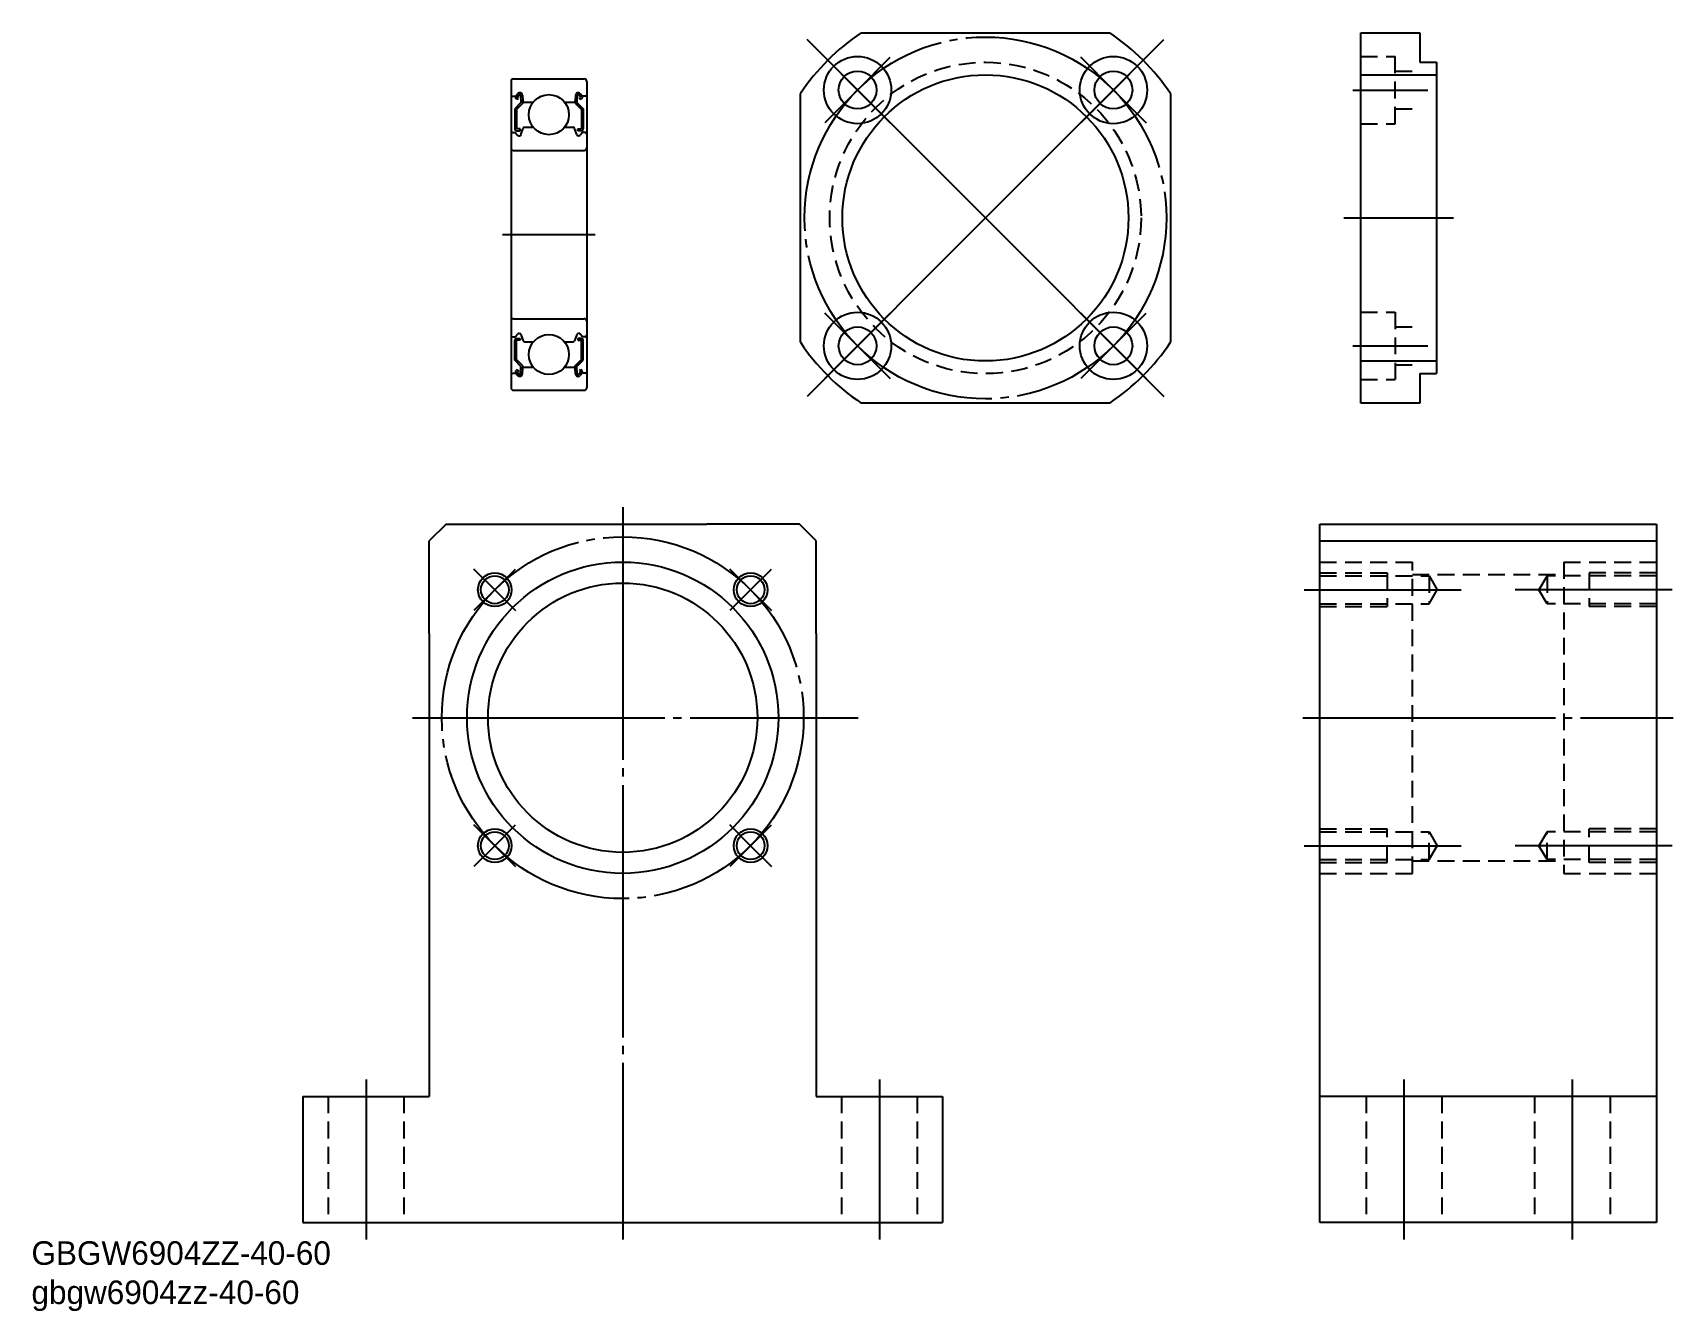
# Model space of a CAD drawing. Extents: x -145 to 50, y -46 to 106.
import ezdxf

# ---------------------------------------------------------------- set-up
doc = ezdxf.new("R2010")
doc.units = 0
doc.linetypes.add('CENTER', pattern=[33, 30, -1, 1, -1])
doc.linetypes.add('DASHED', pattern=[3, 2, -1])
doc.layers.get('0').update_dxf_attribs({"linetype": 'CONTINUOUS'})
doc.layers.add('CENTER', color=7, linetype='CONTINUOUS')

# ---------------------------------------------------------------- blocks, each defined once
blk = doc.blocks.new('*U2')
at = {"linetype": 'CONTINUOUS'}
for s, p in [('GBGW6904ZZ-40-60', (-145.09, -40.1)), ('gbgw6904zz-40-60', (-145.09, -44.76))]:
    blk.add_text(s, height=2.8, dxfattribs=at).set_placement(p)

msp = doc.modelspace()

# ---------------------------------------------------------------- linework, layer by layer
at = {"color": 7, "linetype": 'CONTINUOUS'}
for p, q in [((-46.48, 106.31), (-16.93, 106.31)), ((12.9, 106.31), (19.9, 106.31)), ((12.9, 62.31), (12.9, 106.31)), ((19.9, 106.31), (19.9, 102.81)), ((19.9, 102.81), (21.9, 102.81)), ((21.9, 102.81), (21.9, 65.81)), ((12.9, 101.31), (21.9, 101.31)), ((-53.71, 69.54), (-53.71, 99.08)), ((-9.71, 99.08), (-9.71, 69.54)), ((12.9, 67.31), (21.9, 67.31)), ((19.9, 65.81), (19.9, 62.31)), ((19.9, 65.81), (21.9, 65.81)), ((-16.93, 62.31), (-46.48, 62.31)), ((19.9, 62.31), (12.9, 62.31)), ((-95.82, 47.92), (-97.82, 45.92)), ((-95.82, 47.92), (-84.82, 47.92)), ((-84.82, 47.92), (-64.82, 47.92)), ((-53.82, 47.92), (-64.82, 47.92)), ((-51.82, 45.92), (-53.82, 47.92)), ((8.03, 47.92), (48.03, 47.92)), ((8.03, -35.08), (8.03, 47.92)), ((8.03, -35.08), (8.03, 47.92)), ((48.03, 47.92), (48.03, -35.08)), ((-97.82, 34.92), (-97.82, 45.92)), ((-51.82, 34.92), (-51.82, 45.92)), ((8.03, 45.92), (48.03, 45.92)), ((-97.82, 34.92), (-97.82, -20.08)), ((-51.82, 34.92), (-51.82, -20.08)), ((-112.82, -20.08), (-112.82, -35.08)), ((-112.82, -20.08), (-97.82, -20.08)), ((-51.82, -20.08), (-36.82, -20.08)), ((-36.82, -20.08), (-36.82, -35.08)), ((48.03, -20.08), (8.03, -20.08)), ((-112.82, -35.08), (-36.82, -35.08)), ((48.03, -35.08), (8.03, -35.08))]:
    msp.add_line(p, q, dxfattribs=at)
at = {"color": 3, "linetype": 'DASHED'}
for p, q in [((12.9, 103.51), (17, 103.51)), ((17, 95.51), (17, 103.51)), ((17, 101.76), (19.9, 101.76)), ((17, 97.26), (19.9, 97.26)), ((12.9, 95.51), (17, 95.51)), ((12.9, 73.11), (17, 73.11)), ((17, 73.11), (17, 65.11)), ((17, 71.36), (19.9, 71.36)), ((17, 66.86), (19.9, 66.86)), ((12.9, 65.11), (17, 65.11)), ((8.03, 43.42), (19.03, 43.42)), ((19.03, 6.42), (19.03, 43.42)), ((37.03, 43.42), (37.03, 6.42)), ((37.03, 43.42), (48.03, 43.42)), ((8.03, 42.12), (16.03, 42.12)), ((8.03, 41.77), (21.03, 41.77)), ((16.03, 42.12), (16.03, 38.12)), ((19.03, 41.92), (37.03, 41.92)), ((21.03, 41.77), (21.03, 38.47)), ((21.03, 41.77), (21.98, 40.12)), ((35.03, 41.77), (34.07, 40.12)), ((35.03, 41.77), (35.03, 38.47)), ((48.03, 41.77), (35.03, 41.77)), ((40.03, 42.12), (40.03, 38.12)), ((48.03, 42.12), (40.03, 42.12)), ((21.03, 38.47), (21.98, 40.12)), ((35.03, 38.47), (34.07, 40.12)), ((8.03, 38.47), (21.03, 38.47)), ((8.03, 38.12), (16.03, 38.12)), ((48.03, 38.47), (35.03, 38.47)), ((48.03, 38.12), (40.03, 38.12)), ((8.03, 11.71), (16.03, 11.71)), ((16.03, 7.71), (16.03, 11.71)), ((40.03, 7.71), (40.03, 11.71)), ((48.03, 11.71), (40.03, 11.71)), ((8.03, 11.36), (21.03, 11.36)), ((21.03, 8.06), (21.03, 11.36)), ((21.03, 11.36), (21.98, 9.71)), ((35.03, 11.36), (34.07, 9.71)), ((35.03, 8.06), (35.03, 11.36)), ((48.03, 11.36), (35.03, 11.36)), ((8.03, 8.06), (21.03, 8.06)), ((19.03, 7.92), (37.03, 7.92)), ((21.03, 8.06), (21.98, 9.71)), ((35.03, 8.06), (34.07, 9.71)), ((48.03, 8.06), (35.03, 8.06)), ((8.03, 7.71), (16.03, 7.71)), ((8.03, 6.42), (19.03, 6.42)), ((37.03, 6.42), (48.03, 6.42)), ((48.03, 7.71), (40.03, 7.71)), ((-109.82, -20.08), (-109.82, -35.08)), ((-100.82, -20.08), (-100.82, -35.08)), ((-48.82, -20.08), (-48.82, -35.08)), ((-39.82, -20.08), (-39.82, -35.08)), ((13.53, -20.08), (13.53, -35.08)), ((22.53, -20.08), (22.53, -35.08)), ((33.53, -20.08), (33.53, -35.08)), ((42.53, -20.08), (42.53, -35.08))]:
    msp.add_line(p, q, dxfattribs=at)
for p, q in [((-88.09, 100.53), (-88.09, 64.13)), ((-87.79, 100.83), (-79.39, 100.83)), ((-79.09, 100.53), (-79.09, 64.13)), ((-87.99, 98.78), (-87.53, 98.78)), ((-86.91, 98.01), (-87.66, 97.26)), ((-87.53, 98.78), (-87.28, 99.08)), ((-87.35, 98.37), (-87.5, 98.5)), ((-86.71, 97.93), (-87.46, 97.18)), ((-87.38, 98.65), (-87.13, 98.95)), ((-87.22, 98.52), (-87.38, 98.65)), ((-87.35, 98.37), (-87.22, 98.52)), ((-86.95, 98.89), (-86.91, 98.01)), ((-86.75, 98.91), (-86.69, 98.17)), ((-86.71, 98.4), (-86.71, 97.93)), ((-86.59, 98.08), (-85.44, 98.08)), ((-81.74, 98.08), (-80.59, 98.08)), ((-80.43, 98.9), (-80.49, 98.17)), ((-80.47, 98.4), (-80.47, 97.93)), ((-80.47, 97.93), (-79.72, 97.18)), ((-80.23, 98.89), (-80.27, 98.01)), ((-80.27, 98.01), (-79.52, 97.26)), ((-79.8, 98.65), (-80.05, 98.94)), ((-79.95, 98.52), (-79.8, 98.65)), ((-79.83, 98.37), (-79.95, 98.52)), ((-79.65, 98.78), (-79.89, 99.07)), ((-79.83, 98.37), (-79.67, 98.5)), ((-79.19, 98.78), (-79.65, 98.78)), ((-87.66, 97.26), (-87.66, 94.88)), ((-87.46, 97.18), (-87.46, 94.88)), ((-79.72, 97.18), (-79.72, 94.88)), ((-79.52, 97.26), (-79.52, 94.88)), ((-87.89, 94.48), (-87.59, 94.48)), ((-87.59, 94.48), (-87.31, 94.15)), ((-87.01, 94.88), (-87.46, 94.88)), ((-87.46, 94.68), (-87.01, 94.68)), ((-87.16, 94.08), (-87.09, 94.08)), ((-87.01, 94.68), (-87.01, 94.88)), ((-86.91, 94.21), (-86.64, 94.95)), ((-86.45, 95.08), (-85.44, 95.08)), ((-81.74, 95.08), (-80.73, 95.08)), ((-80.27, 94.21), (-80.54, 94.95)), ((-80.17, 94.68), (-80.17, 94.88)), ((-80.17, 94.88), (-79.72, 94.88)), ((-79.72, 94.68), (-80.17, 94.68)), ((-80.02, 94.08), (-80.08, 94.08)), ((-79.59, 94.48), (-79.86, 94.15)), ((-79.29, 94.48), (-79.59, 94.48)), ((-87.79, 92.33), (-79.39, 92.33)), ((-87.79, 72.33), (-79.39, 72.33)), ((-87.59, 70.18), (-87.31, 70.51)), ((-87.16, 70.58), (-87.09, 70.58)), ((-86.91, 70.45), (-86.64, 69.71)), ((-80.27, 70.45), (-80.54, 69.71)), ((-80.02, 70.58), (-80.08, 70.58)), ((-79.59, 70.18), (-79.86, 70.51)), ((-87.89, 70.18), (-87.59, 70.18)), ((-87.66, 67.4), (-87.66, 69.78)), ((-87.46, 69.98), (-87.01, 69.98)), ((-87.01, 69.78), (-87.46, 69.78)), ((-87.46, 67.48), (-87.46, 69.78)), ((-87.01, 69.98), (-87.01, 69.78)), ((-86.45, 69.58), (-85.44, 69.58)), ((-86.2, 69.58), (-86.2, 69.58)), ((-85.94, 69.58), (-85.94, 69.58)), ((-81.74, 69.58), (-80.73, 69.58)), ((-80.17, 69.98), (-80.17, 69.78)), ((-79.72, 69.98), (-80.17, 69.98)), ((-80.17, 69.78), (-79.72, 69.78)), ((-79.72, 67.48), (-79.72, 69.78)), ((-79.29, 70.18), (-79.59, 70.18)), ((-79.52, 67.4), (-79.52, 69.78)), ((-86.91, 66.65), (-87.66, 67.4)), ((-87.35, 66.29), (-87.5, 66.16)), ((-86.71, 66.73), (-87.46, 67.48)), ((-87.35, 66.29), (-87.22, 66.14)), ((-86.95, 65.77), (-86.91, 66.65)), ((-86.75, 65.75), (-86.69, 66.49)), ((-86.71, 66.26), (-86.71, 66.73)), ((-86.59, 66.58), (-85.44, 66.58)), ((-81.74, 66.58), (-80.59, 66.58)), ((-80.43, 65.76), (-80.49, 66.49)), ((-80.47, 66.73), (-79.72, 67.48)), ((-80.47, 66.26), (-80.47, 66.73)), ((-80.27, 66.65), (-79.52, 67.4)), ((-80.23, 65.78), (-80.27, 66.65)), ((-79.83, 66.29), (-79.95, 66.14)), ((-79.83, 66.29), (-79.67, 66.16)), ((-87.99, 65.88), (-87.53, 65.88)), ((-87.53, 65.88), (-87.28, 65.58)), ((-87.22, 66.14), (-87.38, 66.01)), ((-87.38, 66.01), (-87.13, 65.71)), ((-79.8, 66.01), (-80.05, 65.72)), ((-79.95, 66.14), (-79.8, 66.01)), ((-79.65, 65.88), (-79.89, 65.59)), ((-79.19, 65.88), (-79.65, 65.88)), ((-87.79, 63.83), (-79.39, 63.83))]:
    msp.add_line(p, q)
at = {"color": 7, "linetype": 'CONTINUOUS'}
for centre, radius in [((-46.91, 99.51), 4), ((-16.5, 99.51), 4), ((-46.91, 99.51), 2.25), ((-16.5, 99.51), 2.25), ((-31.71, 84.31), 17), ((-46.91, 69.11), 4), ((-16.5, 69.11), 4), ((-46.91, 69.11), 2.25), ((-16.5, 69.11), 2.25), ((-74.82, 24.92), 18.5), ((-90.02, 40.12), 1.65), ((-59.62, 40.12), 1.65), ((-74.82, 24.92), 16), ((-90.02, 9.71), 1.65), ((-59.62, 9.71), 1.65)]:
    msp.add_circle(centre, radius, dxfattribs=at)
at = {"color": 3, "linetype": 'DASHED'}
msp.add_circle((-31.71, 84.31), 18.5, dxfattribs=at)
for centre in [(-83.59, 96.58), (-83.59, 68.08)]:
    msp.add_circle(centre, 2.38)
at = {"color": 3, "linetype": 'CONTINUOUS'}
for centre in [(-90.02, 40.12), (-59.62, 40.12), (-90.02, 9.71), (-59.62, 9.71)]:
    msp.add_circle(centre, 2, dxfattribs=at)
at = {"color": 7, "linetype": 'CONTINUOUS'}
for start, end in [(123.8819, 146.1181), (33.8819, 56.1181), (213.8819, 236.1181), (303.8819, 326.1181)]:
    msp.add_arc((-31.71, 84.31), 26.5, start, end, dxfattribs=at)
for centre, radius, start, end in [((-87.79, 100.53), 0.3, 90, 180), ((-79.39, 100.53), 0.3, 0, 90), ((-87.99, 98.88), 0.1, 180, 270), ((-87.38, 98.65), 0.2, 140.001, 230.0801), ((-87.05, 98.89), 0.3, 4.9967, 140.001), ((-87.05, 98.89), 0.1, 2.8199, 140.0012), ((-86.59, 98.18), 0.1, 184.9967, 269.9995), ((-80.59, 98.18), 0.1, 269.9995, 354.8557), ((-80.13, 98.88), 0.303, 40.0459, 175.0792), ((-80.13, 98.88), 0.103, 39.874, 175.0048), ((-79.8, 98.65), 0.2, 309.9138, 40.1318), ((-79.19, 98.88), 0.1, 269.9995, 359.9913), ((-87.89, 94.28), 0.2, 90, 180), ((-87.46, 94.88), 0.2, 180, 270), ((-87.16, 94.28), 0.2, 219.9921, 270), ((-87.09, 94.28), 0.2, 270, 339.9919), ((-86.45, 94.88), 0.2, 90, 159.9919), ((-80.73, 94.88), 0.2, 19.8845, 90.0002), ((-80.08, 94.28), 0.2, 199.8883, 269.9998), ((-80.02, 94.28), 0.2, 269.9998, 319.8616), ((-79.72, 94.88), 0.2, 269.9998, 359.9956), ((-79.29, 94.28), 0.2, 359.9956, 90.0002), ((-87.79, 92.63), 0.3, 180, 270), ((-79.39, 92.63), 0.3, 270, 0), ((-87.79, 72.03), 0.3, 90, 180), ((-79.39, 72.03), 0.3, 0, 90), ((-87.89, 70.38), 0.2, 180, 270), ((-87.16, 70.38), 0.2, 90, 140.0079), ((-87.09, 70.38), 0.2, 20.0081, 90), ((-80.08, 70.38), 0.2, 90.0002, 160.1117), ((-80.02, 70.38), 0.2, 40.1384, 90.0002), ((-79.29, 70.38), 0.2, 269.9998, 0.0044), ((-87.46, 69.78), 0.2, 90, 180), ((-86.45, 69.78), 0.2, 200.0081, 270), ((-80.73, 69.78), 0.2, 269.9998, 340.1155), ((-79.72, 69.78), 0.2, 0.0044, 90.0002), ((-86.59, 66.48), 0.1, 90.0005, 175.0033), ((-80.59, 66.48), 0.1, 5.1443, 90.0005), ((-87.99, 65.78), 0.1, 90, 180), ((-87.38, 66.01), 0.2, 129.9199, 219.999), ((-87.05, 65.78), 0.3, 219.999, 355.0033), ((-87.05, 65.78), 0.1, 219.9988, 357.1801), ((-80.13, 65.78), 0.303, 184.9207, 319.9541), ((-80.13, 65.78), 0.103, 184.9952, 320.126), ((-79.8, 66.01), 0.2, 319.8682, 50.0862), ((-79.19, 65.78), 0.1, 0.0087, 90.0005), ((-87.79, 64.13), 0.3, 180, 270), ((-79.39, 64.13), 0.3, 270, 0)]:
    msp.add_arc(centre, radius, start, end)
at = {"layer": 'CENTER', "color": 1, "linetype": 'CENTER'}
for p, q in [((-31.71, 84.31), (-53.27, 105.88)), ((-31.71, 84.31), (-10.14, 105.88)), ((-46.91, 99.51), (-50.8, 103.4)), ((-46.91, 99.51), (-43.02, 103.4)), ((-16.5, 99.51), (-20.39, 103.4)), ((-16.5, 99.51), (-12.61, 103.4)), ((-46.91, 99.51), (-50.8, 95.62)), ((-46.91, 99.51), (-43.02, 95.62)), ((-16.5, 99.51), (-20.39, 95.62)), ((-16.5, 99.51), (-12.61, 95.62)), ((11.95, 99.51), (20.87, 99.51)), ((-31.71, 84.31), (-53.27, 62.74)), ((-31.71, 84.31), (-10.14, 62.74)), ((10.9, 84.31), (23.9, 84.31)), ((-89.09, 82.33), (-78.09, 82.33)), ((-46.91, 69.11), (-50.8, 73)), ((-46.91, 69.11), (-43.02, 73)), ((-16.5, 69.11), (-20.39, 73)), ((-16.5, 69.11), (-12.61, 73)), ((-46.91, 69.11), (-50.8, 65.22)), ((-46.91, 69.11), (-43.02, 65.22)), ((-16.5, 69.11), (-20.39, 65.22)), ((-16.5, 69.11), (-12.61, 65.22)), ((11.95, 69.11), (20.87, 69.11)), ((-74.82, 49.92), (-74.82, -37.08)), ((-90.02, 40.12), (-92.5, 42.59)), ((-90.02, 40.12), (-87.55, 42.59)), ((-59.62, 40.12), (-62.09, 42.59)), ((-59.62, 40.12), (-57.14, 42.59)), ((-90.02, 40.12), (-92.5, 37.64)), ((-90.02, 40.12), (-87.55, 37.64)), ((-59.62, 40.12), (-62.09, 37.64)), ((-59.62, 40.12), (-57.14, 37.64)), ((6.17, 40.12), (24.82, 40.12)), ((49.89, 40.12), (31.23, 40.12)), ((-99.82, 24.92), (-46.82, 24.92)), ((6.03, 24.92), (50.03, 24.92)), ((-90.02, 9.71), (-92.5, 12.19)), ((-90.02, 9.71), (-87.55, 12.19)), ((-59.62, 9.71), (-62.09, 12.19)), ((-59.62, 9.71), (-57.14, 12.19)), ((-90.02, 9.71), (-92.5, 7.24)), ((-90.02, 9.71), (-87.55, 7.24)), ((-59.62, 9.71), (-62.09, 7.24)), ((-59.62, 9.71), (-57.14, 7.24)), ((6.17, 9.71), (24.82, 9.71)), ((49.89, 9.71), (31.23, 9.71)), ((-105.32, -18.08), (-105.32, -37.08)), ((-44.32, -18.08), (-44.32, -37.08)), ((18.03, -18.08), (18.03, -37.08)), ((38.03, -18.08), (38.03, -37.08))]:
    msp.add_line(p, q, dxfattribs=at)
for centre in [(-31.71, 84.31), (-74.82, 24.92)]:
    msp.add_circle(centre, 21.5, dxfattribs=at)

# ---------------------------------------------------------------- block references
at = {"linetype": 'CONTINUOUS'}
msp.add_blockref('*U2', (0, 0), dxfattribs=at)

doc.saveas('drawing.dxf')
